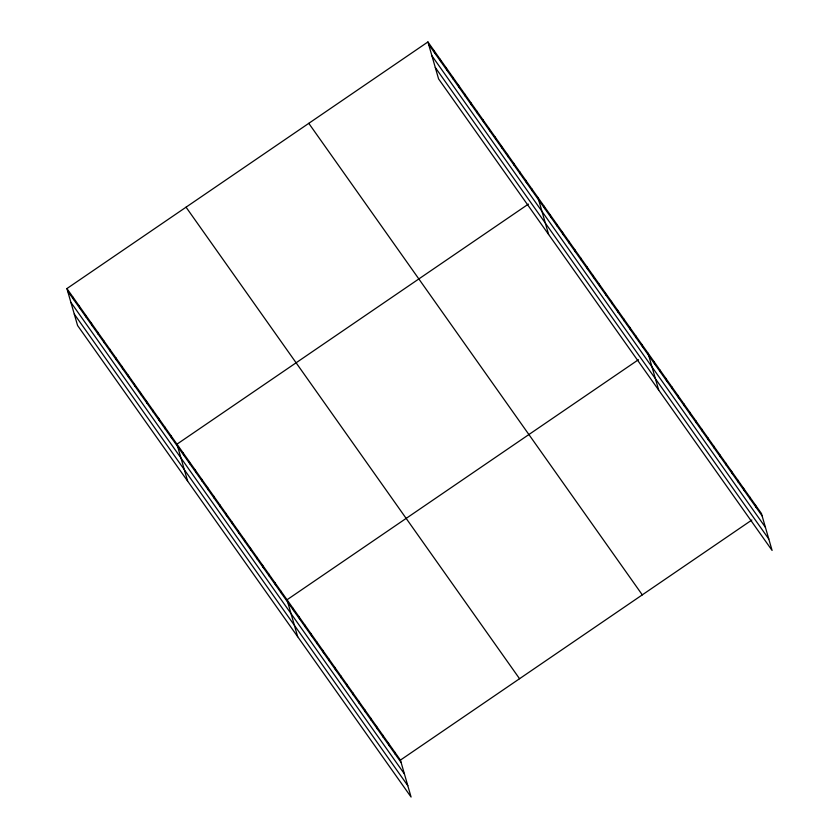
<?xml version="1.0" encoding="UTF-8"?>
<svg xmlns="http://www.w3.org/2000/svg" width="839" height="839" viewBox="0 0 839 839"><rect width="100%" height="100%" fill="white"/><g stroke="black" fill="none" stroke-linecap="round" stroke-linejoin="round"><path stroke-width="1.26" d="M66.91 288.574L400.423 760.103L411.079 797.05L77.576 325.511L66.91 288.574L427.921 41.95L761.424 513.489L772.09 550.426L438.577 78.897L427.921 41.95M528.402 204.097L176.966 444.177L187.632 481.125M638.458 359.7L287.032 599.78L297.688 636.728M400.423 760.103L751.849 520.023M428.614 44.383L762.127 515.912M431.907 55.773L765.409 527.301M435.294 67.508L768.797 539.037M308.783 123.333L642.296 594.872M186.048 207.181L519.551 678.72M67.613 290.997L401.126 762.536M70.906 302.386L404.408 773.925M74.293 314.122L407.796 785.661M755.457 505.047L756.159 507.48M749.489 496.604L750.192 499.037M743.522 488.172L744.224 490.605M737.554 479.73L738.257 482.163M731.587 471.298L732.29 473.72M725.62 462.855L726.312 465.288M719.642 454.423L720.344 456.846M713.674 445.981L714.377 448.414M707.707 437.538L708.41 439.972M701.74 429.107L702.442 431.54M695.772 420.664L696.475 423.097M689.805 412.232L690.507 414.655M683.837 403.79L684.54 406.223M677.87 395.358L678.573 397.78M671.903 386.915L672.605 389.348M665.935 378.473L666.638 380.906M659.968 370.041L660.671 372.474M654.001 361.599L654.703 364.032M648.033 353.167L658.699 390.104M641.919 344.514L642.622 346.947M635.805 335.873L636.507 338.306M629.69 327.231L630.393 329.664M623.576 318.579L624.279 321.012M617.462 309.937L618.165 312.37M611.348 301.295L612.051 303.728M605.234 292.654L605.936 295.076M599.119 284.002L599.822 286.435M593.005 275.36L593.708 277.793M586.891 266.718L587.594 269.141M580.777 258.066L581.479 260.499M574.663 249.424L575.365 251.857M568.548 240.783L569.251 243.216M562.434 232.141L563.137 234.563M556.32 223.489L557.023 225.922M550.206 214.847L550.908 217.28M544.091 206.205L544.794 208.628M537.977 197.553L548.633 234.501M531.863 188.911L532.566 191.344M525.749 180.27L526.452 182.703M519.635 171.617L520.337 174.051M513.52 162.976L514.223 165.409M507.406 154.334L508.109 156.767M501.292 145.692L501.995 148.115M495.178 137.04L495.88 139.473M489.064 128.398L489.766 130.832M482.949 119.757L483.652 122.179M476.835 111.105L477.538 113.538M470.721 102.463L471.424 104.896M464.607 93.821L465.309 96.254M458.493 85.169L459.195 87.602M452.378 76.527L453.081 78.96M446.264 67.886L446.967 70.319M440.15 59.244L440.853 61.666M434.036 50.592L434.738 53.025M394.456 751.671L395.148 754.093M388.478 743.228L389.181 745.661M382.511 734.796L383.213 737.219M376.543 726.354L377.246 728.787M370.576 717.911L371.278 720.344M364.608 709.479L365.311 711.912M358.641 701.037L359.344 703.47M352.674 692.605L353.376 695.028M346.706 684.163L347.409 686.596M340.739 675.731L341.442 678.153M334.771 667.288L335.474 669.721M328.804 658.846L329.507 661.279M322.837 650.414L323.539 652.847M316.869 641.971L317.572 644.404M310.902 633.539L311.605 635.962M304.935 625.097L305.637 627.53M298.967 616.655L299.67 619.088M293 608.223L293.692 610.656M280.918 591.138L281.61 593.572M274.804 582.497L275.496 584.93M268.679 573.845L269.382 576.278M262.565 565.203L263.268 567.636M256.451 556.561L257.154 558.994M250.337 547.919L251.039 550.342M244.222 539.267L244.925 541.7M238.108 530.626L238.811 533.059M231.994 521.984L232.697 524.406M225.88 513.332L226.582 515.765M219.766 504.69L220.468 507.123M213.651 496.048L214.354 498.481M207.537 487.396L208.24 489.829M201.423 478.754L202.126 481.187M195.309 470.113L196.011 472.546M189.195 461.471L189.897 463.894M183.08 452.819L183.783 455.252M170.852 435.535L171.555 437.958M164.738 426.883L165.44 429.316M158.623 418.242L159.326 420.675M152.509 409.6L153.212 412.033M146.395 400.958L147.098 403.381M140.281 392.306L140.983 394.739M134.167 383.664L134.869 386.097M128.052 375.023L128.755 377.445M121.938 366.37L122.641 368.803M115.824 357.729L116.527 360.162M109.71 349.087L110.412 351.52M103.596 340.435L104.298 342.868M97.481 331.793L98.184 334.226M91.367 323.151L92.07 325.584M85.253 314.51L85.956 316.932M79.139 305.857L79.841 308.291M73.024 297.216L73.727 299.649"/></g></svg>
